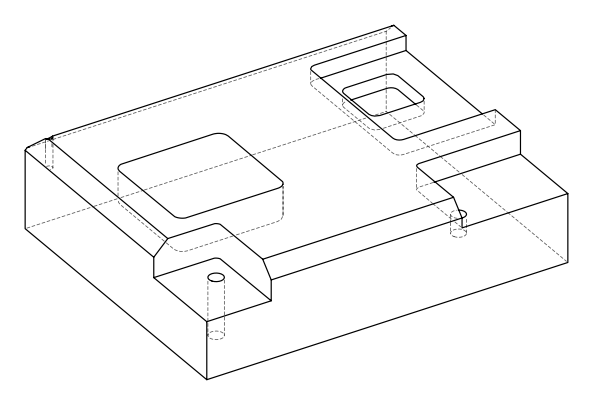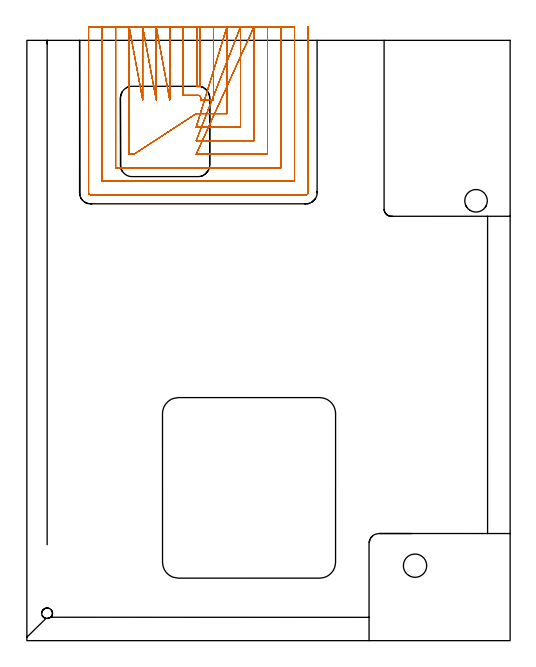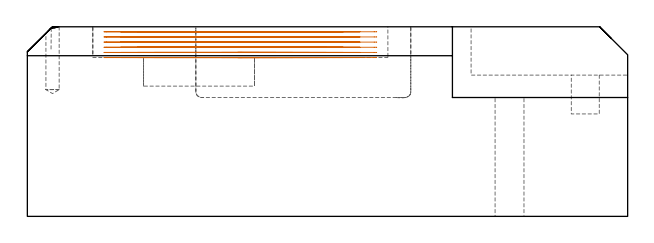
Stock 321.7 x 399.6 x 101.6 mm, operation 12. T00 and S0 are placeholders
(PLAN: 12 operations, 8 tool changes, 181.4 min)
(1 SPOT_DRILL | STEP1POCKET | NXT0321_9005460120000 | 0.03 min | 0 mm3)
(2 INDEXABLE_INSERT_DRILL_THROUGH_HOLE_FROM_SOLID | STEP1HOLE | NXT0302_002 | 0.28 min | 19131 mm3)
(3 DRILL_BLIND_HOLE_INTO_CENTER | STEP1POCKET | UGT0301_191 | 0.15 min | 1347 mm3)
(4 INDEXABLE_INSERT_DRILL_BLIND_HOLE_FROM_SOLID | STEP1POCKET_1 | UGT0302_001 | 0.1 min | 8234 mm3)
(5 AREA_MILL | FG_CHAMFER_SURFACE | UGT0205_001 | 10.91 min | 28239 mm3)
(6 AREA_MILL_1 | FG_CHAMFER_SURFACE_1 | UGT0205_001 | 10.36 min | 25380 mm3)
(7 AREA_MILL_2 | FG_CHAMFER_SURFACE_2 | UGT0205_001 | 15.9 min | 35383 mm3)
(8 MILL_CORNER_NOTCH_RECTANGULAR | CORNER_NOTCH_RECTANGULAR | NXT0201_011 | Follow Part, ap 3, ae 75% | 25.14 min | 244565 mm3)
(9 MILL_CORNER_NOTCH_RECTANGULAR_1 | CORNER_NOTCH_RECTANGULAR_1 | NXT0201_009 | Follow Part, ap 2, ae 75% | 51.73 min | 248965 mm3)
(10 MILL_RECTANGULAR_POCKET | POCKET_RECTANGULAR_STRAIGHT | UGT0201_095 | Follow Part, ap 5, ae 75% | 19.49 min | 520049 mm3)
(11 MILL_RECTANGULAR_POCKET_1 | POCKET_RECTANGULAR_STRAIGHT_1 | NXT0201_011 | Follow Part, ap 3, ae 75% | 9.25 min | 111903 mm3)
(12 MILL_SLOT | SLOT_PARTIAL_RECTANGULAR | NXT0201_011 | Follow Part, ap 3, ae 75% | 38.07 min | 225401 mm3)
(TOOL NXT0321_9005460120000 | NC Spot Drill, 142deg, 12mm, Carbide, Uncoated | D12 PA142 FL30 Z2)
(TOOL NXT0302_002 | Index. Insert Drill 15.5mm [880-D1550L20-05] | D15.5 PA176 FL78 Z2)
(TOOL UGT0301_191 | Twist Drill 7.1 mm | D7.1 PA118 FL66 Z2)
(TOOL UGT0302_001 | Indexable Insert Drill 15mm | D15 PA180 FL50 Z2)
(TOOL UGT0205_001 | Chamfer Mill 20 x 3 x 45 deg. | D20 FL50 Z2)
(TOOL NXT0201_011 | ENDMILL 12mm [2P460-1200-NA 1630] | D12 FL38 Z6)
(TOOL NXT0201_009 | ENDMILL 8mm [2P460-0800-NA 1630] | D8 FL26 Z6)
(TOOL UGT0201_095 | End mill 20 mm | D20 R3 FL38 Z4)
(OP 12 MILL_SLOT)
G17 G21 G94 G90
T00 M6
G54
G17 G0 G90 X113.1 Y408.6 S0 M3
G43 Z111.686 H1
Z98.921
G94 G1 Y405.6 F250.
Y368.8 F500.
X115.2
Y405.6
Y408.6 F250.
X104.1
Y405.6
Y363. F500.
X113.999 Y363.003
X114.206 Y362.976
X114.556 Y362.905
X114.619 Y362.886
X114.711 Y362.843
X114.93 Y362.704
G2 X115.649 Y361.645 R1.524
G1 X115.696 Y361.407
X115.712 Y361.178
X115.7 Y360.594
Y359.8
X124.2
Y405.6
Y408.6 F250.
X95.1
Y405.6
Y363. F500.
Y360. F250.
X86.1 Y408.6 F500.
Y405.6 F250.
Y363. F500.
Y360. F250.
X77.1 Y408.6 F500.
Y405.6 F250.
Y363. F500.
Y360. F250.
X68.1 Y408.6 F500.
Y405.6 F250.
Y323.8 F500.
X68.3
X71.3 F250.
X112.7 Y350.8 F500.
X115.7 F250.
X133.2 F500.
Y405.6
Y408.6 F250.
X112.7 Y341.8 F500.
X115.7 F250.
X142.2 F500.
Y405.6
Y408.6 F250.
X112.7 Y332.8 F500.
X115.7 F250.
X151.2 F500.
Y405.6
Y408.6 F250.
X112.7 Y323.8 F500.
X115.7 F250.
X160.2 F500.
Y405.6
Y408.6 F250.
X59.1
Y405.6
Y314.8 F500.
X169.2
Y405.6
Y408.6 F250.
X50.1
Y405.6
Y305.8 F500.
X178.2
Y405.6
Y408.6 F250.
X41.1
Y405.6
Y298.1 F500.
G3 X42.4 Y296.8 R1.3
G1 X185.9
G3 X187.2 Y298.1 R1.3
G1 Y405.6
Y408.6 F250.
G0 X113.1 Z96.157
G1 Y405.6
Y368.8 F500.
X115.2
Y405.6
Y408.6 F250.
X104.1
Y405.6
Y363. F500.
X113.999 Y363.003
X114.206 Y362.976
X114.556 Y362.905
X114.619 Y362.886
X114.711 Y362.843
X114.93 Y362.704
G2 X115.649 Y361.645 R1.524
G1 X115.696 Y361.407
X115.712 Y361.178
X115.7 Y360.594
Y359.8
X124.2
Y405.6
Y408.6 F250.
X95.1
Y405.6
Y363. F500.
Y360. F250.
X86.1 Y408.6 F500.
Y405.6 F250.
Y363. F500.
Y360. F250.
X77.1 Y408.6 F500.
Y405.6 F250.
Y363. F500.
Y360. F250.
X68.1 Y408.6 F500.
Y405.6 F250.
Y323.8 F500.
X68.3
X71.3 F250.
X112.7 Y350.8 F500.
X115.7 F250.
X133.2 F500.
Y405.6
Y408.6 F250.
X112.7 Y341.8 F500.
X115.7 F250.
X142.2 F500.
Y405.6
Y408.6 F250.
X112.7 Y332.8 F500.
X115.7 F250.
X151.2 F500.
Y405.6
Y408.6 F250.
X112.7 Y323.8 F500.
X115.7 F250.
X160.2 F500.
Y405.6
Y408.6 F250.
X59.1
Y405.6
Y314.8 F500.
X169.2
Y405.6
Y408.6 F250.
X50.1
Y405.6
Y305.8 F500.
X178.2
Y405.6
Y408.6 F250.
X41.1
Y405.6
Y298.1 F500.
G3 X42.4 Y296.8 R1.3
G1 X185.9
G3 X187.2 Y298.1 R1.3
G1 Y405.6
Y408.6 F250.
G0 X113.1 Z93.393
G1 Y405.6
Y368.8 F500.
X115.2
Y405.6
Y408.6 F250.
X104.1
Y405.6
Y363. F500.
X113.999 Y363.003
X114.206 Y362.976
X114.556 Y362.905
X114.619 Y362.886
X114.711 Y362.843
X114.93 Y362.704
G2 X115.649 Y361.645 R1.524
G1 X115.696 Y361.407
X115.712 Y361.178
X115.7 Y360.594
Y359.8
X124.2
Y405.6
Y408.6 F250.
X95.1
Y405.6
Y363. F500.
Y360. F250.
X86.1 Y408.6 F500.
Y405.6 F250.
Y363. F500.
Y360. F250.
X77.1 Y408.6 F500.
Y405.6 F250.
Y363. F500.
Y360. F250.
X68.1 Y408.6 F500.
Y405.6 F250.
Y323.8 F500.
X68.3
X71.3 F250.
X112.7 Y350.8 F500.
X115.7 F250.
X133.2 F500.
Y405.6
Y408.6 F250.
X112.7 Y341.8 F500.
X115.7 F250.
X142.2 F500.
Y405.6
Y408.6 F250.
X112.7 Y332.8 F500.
X115.7 F250.
X151.2 F500.
Y405.6
Y408.6 F250.
X112.7 Y323.8 F500.
X115.7 F250.
X160.2 F500.
Y405.6
Y408.6 F250.
X59.1
Y405.6
Y314.8 F500.
X169.2
Y405.6
Y408.6 F250.
X50.1
Y405.6
Y305.8 F500.
X178.2
Y405.6
Y408.6 F250.
X41.1
Y405.6
Y298.1 F500.
G3 X42.4 Y296.8 R1.3
G1 X185.9
G3 X187.2 Y298.1 R1.3
G1 Y405.6
Y408.6 F250.
G0 X113.1 Z90.629
G1 Y405.6
Y368.8 F500.
X115.2
Y405.6
Y408.6 F250.
X104.1
Y405.6
Y363. F500.
X113.999 Y363.003
X114.206 Y362.976
X114.554 Y362.905
X114.62 Y362.885
X114.709 Y362.844
X114.934 Y362.701
G2 X115.649 Y361.645 R1.522
G1 X115.696 Y361.407
X115.712 Y361.178
X115.7 Y360.594
Y359.8
X124.2
Y405.6
Y408.6 F250.
X95.1
Y405.6
Y363. F500.
Y360. F250.
X86.1 Y408.6 F500.
Y405.6 F250.
Y363. F500.
Y360. F250.
X77.1 Y408.6 F500.
Y405.6 F250.
Y363. F500.
Y360. F250.
X68.1 Y408.6 F500.
Y405.6 F250.
Y323.8 F500.
X68.3
X71.3 F250.
X112.7 Y350.8 F500.
X115.7 F250.
X133.2 F500.
Y405.6
Y408.6 F250.
X112.7 Y341.8 F500.
X115.7 F250.
X142.2 F500.
Y405.6
Y408.6 F250.
X112.7 Y332.8 F500.
X115.7 F250.
X151.2 F500.
Y405.6
Y408.6 F250.
X112.7 Y323.8 F500.
X115.7 F250.
X160.2 F500.
Y405.6
Y408.6 F250.
X59.1
Y405.6
Y314.8 F500.
X169.2
Y405.6
Y408.6 F250.
X50.1
Y405.6
Y305.8 F500.
X178.2
Y405.6
Y408.6 F250.
X41.1
Y405.6
Y298.1 F500.
G3 X42.4 Y296.8 R1.3
G1 X185.9
G3 X187.2 Y298.1 R1.3
G1 Y405.6
Y408.6 F250.
G0 X113.1 Z87.864
G1 Y405.6
Y368.8 F500.
X115.2
Y405.6
Y408.6 F250.
X104.1
Y405.6
Y363. F500.
X113.999 Y363.003
X114.206 Y362.976
X114.554 Y362.905
X114.62 Y362.885
X114.709 Y362.844
X114.934 Y362.701
G2 X115.649 Y361.645 R1.522
G1 X115.696 Y361.407
X115.712 Y361.178
X115.7 Y360.594
Y359.8
X124.2
Y405.6
Y408.6 F250.
X95.1
Y405.6
Y363. F500.
Y360. F250.
X86.1 Y408.6 F500.
Y405.6 F250.
Y363. F500.
Y360. F250.
X77.1 Y408.6 F500.
Y405.6 F250.
Y363. F500.
Y360. F250.
X68.1 Y408.6 F500.
Y405.6 F250.
Y323.8 F500.
X68.3
X71.3 F250.
X112.7 Y350.8 F500.
X115.7 F250.
X133.2 F500.
Y405.6
Y408.6 F250.
X112.7 Y341.8 F500.
X115.7 F250.
X142.2 F500.
Y405.6
Y408.6 F250.
X112.7 Y332.8 F500.
X115.7 F250.
X151.2 F500.
Y405.6
Y408.6 F250.
X112.7 Y323.8 F500.
X115.7 F250.
X160.2 F500.
Y405.6
Y408.6 F250.
X59.1
Y405.6
Y314.8 F500.
X169.2
Y405.6
Y408.6 F250.
X50.1
Y405.6
Y305.8 F500.
X178.2
Y405.6
Y408.6 F250.
X41.1
Y405.6
Y298.1 F500.
G3 X42.4 Y296.8 R1.3
G1 X185.9
G3 X187.2 Y298.1 R1.3
G1 Y405.6
Y408.6 F250.
G0 X113.1 Z85.1
G1 Y405.6
Y368.8 F500.
X115.2
Y405.6
Y408.6 F250.
X104.1
Y405.6
Y363. F500.
X113.999 Y363.003
X114.206 Y362.976
X114.556 Y362.905
X114.619 Y362.886
X114.711 Y362.843
X114.93 Y362.704
G2 X115.649 Y361.645 R1.524
G1 X115.696 Y361.407
X115.712 Y361.178
X115.7 Y360.594
Y359.8
X124.2
Y405.6
Y408.6 F250.
X95.1
Y405.6
Y363. F500.
Y360. F250.
X86.1 Y408.6 F500.
Y405.6 F250.
Y363. F500.
Y360. F250.
X77.1 Y408.6 F500.
Y405.6 F250.
Y363. F500.
Y360. F250.
X68.1 Y408.6 F500.
Y405.6 F250.
Y323.8 F500.
X68.3
X71.3 F250.
X112.7 Y350.8 F500.
X115.7 F250.
X133.2 F500.
Y405.6
Y408.6 F250.
X112.7 Y341.8 F500.
X115.7 F250.
X142.2 F500.
Y405.6
Y408.6 F250.
X112.7 Y332.8 F500.
X115.7 F250.
X151.2 F500.
Y405.6
Y408.6 F250.
X112.7 Y323.8 F500.
X115.7 F250.
X160.2 F500.
Y405.6
Y408.6 F250.
X59.1
Y405.6
Y314.8 F500.
X169.2
Y405.6
Y408.6 F250.
X50.1
Y405.6
Y305.8 F500.
X178.2
Y405.6
Y408.6 F250.
X41.1
Y405.6
Y298.1 F500.
G3 X42.4 Y296.8 R1.3
G1 X185.9
G3 X187.2 Y298.1 R1.3
G1 Y405.6
Y408.6 F250.
G0 Z111.686
M5
M2
